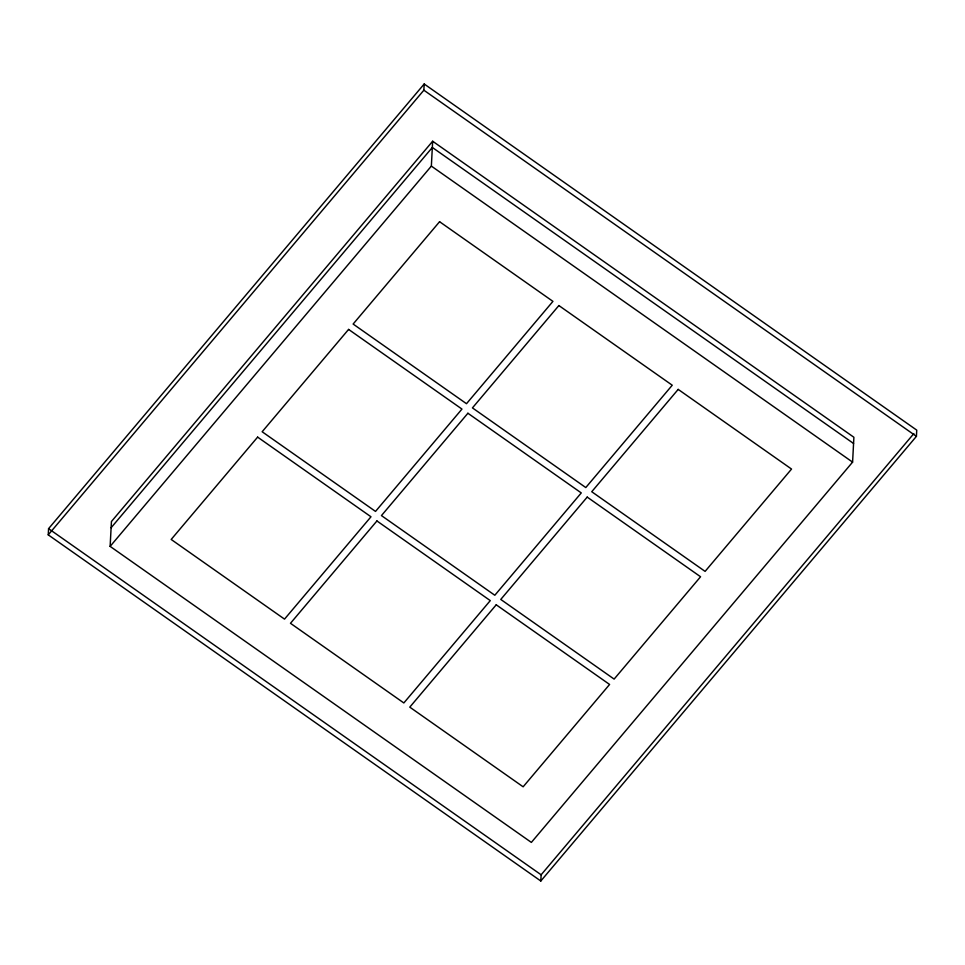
<?xml version="1.0" encoding="UTF-8"?>
<svg xmlns="http://www.w3.org/2000/svg" width="965" height="965" viewBox="0 0 965 965"><rect width="100%" height="100%" fill="white"/><g stroke="black" fill="none" stroke-linecap="round" stroke-linejoin="round"><path stroke-width="1.45" d="M48.25 534.863L48.576 528.651L424.19 83.991L916.75 430.137L916.424 436.349L540.81 881.009L48.25 534.863L423.864 90.203L424.19 83.991M110.131 546.383L111.433 521.522L432.658 141.24L853.892 437.266L852.59 462.126L531.365 842.409L110.131 546.383L431.355 166.101L432.658 141.24M540.81 881.009L541.136 874.797L913.843 433.587M111.108 527.734L432.332 147.452L853.567 443.478M423.864 90.203L916.424 436.349M431.355 166.101L852.59 462.126M48.576 528.651L541.136 874.797M257.619 437.121L171.179 539.459L284.53 619.12L370.982 516.782L257.619 437.121M348.594 329.415L262.154 431.753L375.518 511.414L461.958 409.076L348.594 329.415M439.582 221.709L353.13 324.047L466.493 403.708L552.933 301.37L439.582 221.709M376.929 520.955L290.477 623.294L403.84 702.954L490.28 600.616L376.929 520.955M467.904 413.249L381.452 515.587L494.816 595.26L581.268 492.922L467.904 413.249M558.88 305.555L472.44 407.893L585.791 487.554L672.243 385.216L558.88 305.555M496.227 604.802L409.787 707.14L523.139 786.801L609.591 684.462L496.227 604.802M587.202 497.096L500.763 599.434L614.126 679.095L700.566 576.756L587.202 497.096M678.19 389.39L591.738 491.728L705.101 571.389L791.541 469.062L678.19 389.39"/></g></svg>
